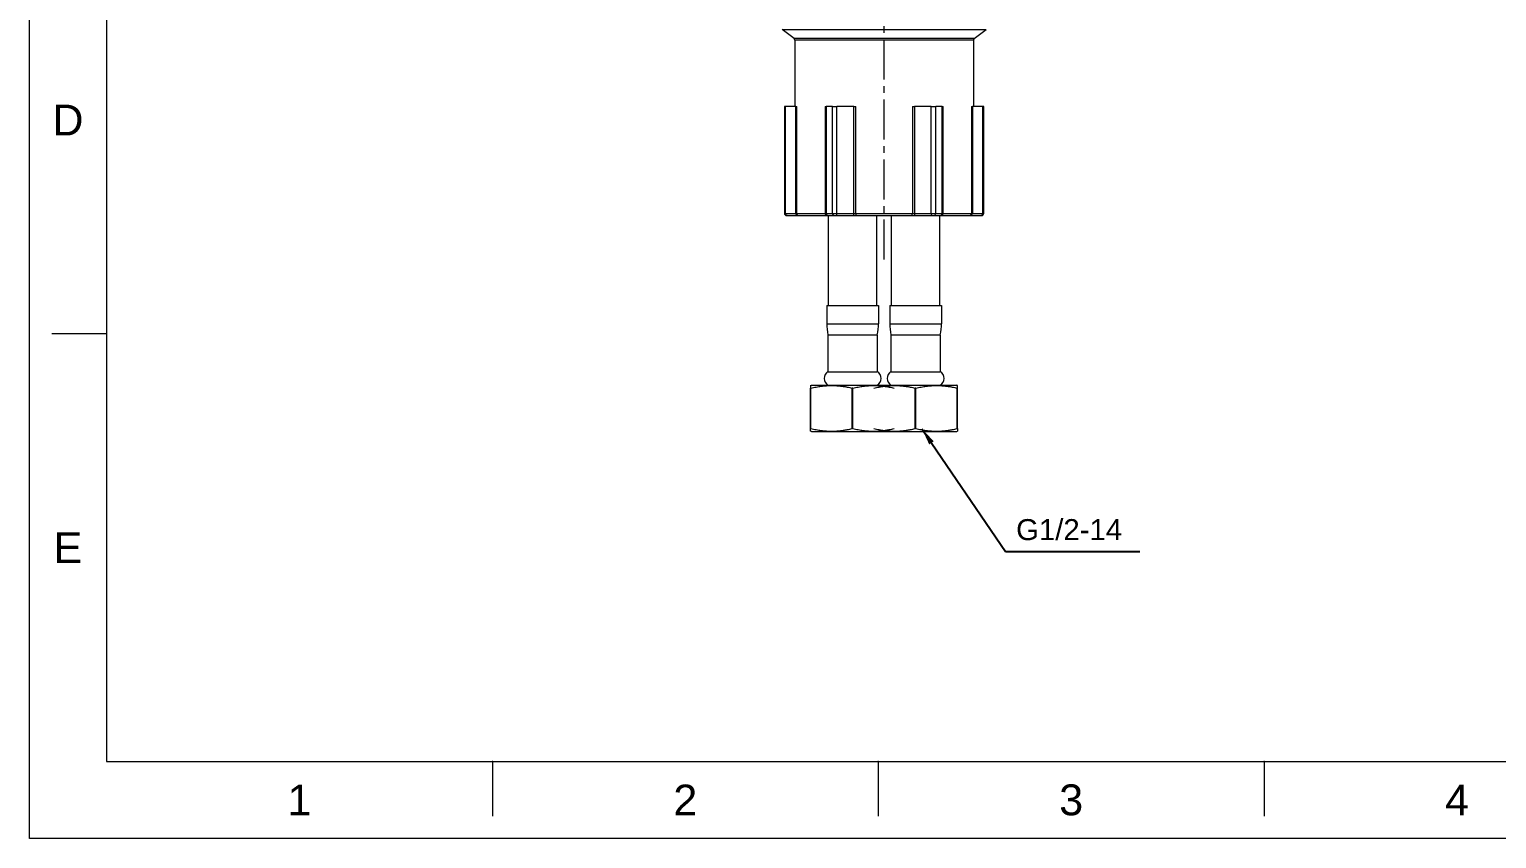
# Model space of a CAD drawing. Header units: millimetres. Extents: x 12315 to 13087, y 2477 to 3022.
# Drawn here: x 12314.7 to 12664.1, y 2476.6 to 2669.3 of the extents above; entities that cross this region are included whole.
import ezdxf

# ---------------------------------------------------------------- set-up
doc = ezdxf.new("R2010")
doc.units = ezdxf.units.MM
doc.linetypes.add('CENTER2', pattern=[28.575, 19.05, -3.175, 3.175, -3.175])
doc.linetypes.add('CENTERX2', pattern=[101.6, 63.5, -12.7, 12.7, -12.7])
for name, color, linetype, lineweight in [('CENTER', 1, 'CENTERX2', 15), ('DIM_', 5, 'Continuous', 9), ('FORM', 7, 'Continuous', 13)]:
    doc.layers.add(name, color=color, linetype=linetype, lineweight=lineweight)
doc.styles.get("Standard").update_dxf_attribs({"font": 'arial.ttf'})
doc.dimstyles.new('사본(2) STANDARD', dxfattribs={"dimscale": 0, "dimtxt": 4, "dimasz": 4, "dimexe": 1.25, "dimexo": 0.625, "dimgap": 1.5, "dimtad": 3, "dimtih": 1, "dimtoh": 1, "dimdec": 1, "dimzin": 9, "dimdsep": 46, "dimtxsty": 'Standard', "dimcen": 2.5, "dimclrd": 5, "dimclre": 5, "dimclrt": 5, "dimadec": 0, "dimazin": 0, "dimtfac": 1, "dimtdec": 1, "dimtmove": 0, "dimatfit": 3, "dimfxl": 1.25, "dimtfill": 1, "dimtolj": 1, "dimtzin": 0, "dimarcsym": 0})

msp = doc.modelspace()

# ---------------------------------------------------------------- linework, layer by layer
at = {"linetype": 'Continuous', "lineweight": 13}
for p, q in [((12493.94, 2669.29), (12542.55, 2669.29)), ((12539.69, 2667.09), (12496.8, 2667.09)), ((12539.49, 2666.69), (12496.99, 2666.69)), ((12494.72, 2625.44), (12494.72, 2650.94)), ((12497.23, 2625.44), (12497.23, 2650.94)), ((12497.42, 2625.44), (12497.42, 2650.94)), ((12504.17, 2650.94), (12504.17, 2625.44)), ((12504.43, 2650.94), (12504.43, 2625.44)), ((12505.95, 2625.44), (12505.95, 2650.94)), ((12507.02, 2625.44), (12507.02, 2650.94)), ((12511.04, 2625.44), (12511.04, 2650.94)), ((12511.49, 2625.44), (12511.49, 2650.94)), ((12524.99, 2650.94), (12524.99, 2625.44)), ((12525.45, 2650.94), (12525.45, 2625.44)), ((12529.47, 2625.44), (12529.47, 2650.94)), ((12530.54, 2625.44), (12530.54, 2650.94)), ((12532.05, 2625.44), (12532.05, 2650.94)), ((12532.32, 2625.44), (12532.32, 2650.94)), ((12539.07, 2650.94), (12539.07, 2625.44)), ((12539.26, 2650.94), (12539.26, 2625.44)), ((12541.76, 2625.44), (12541.76, 2650.94)), ((12494.51, 2625.44), (12494.72, 2625.44)), ((12494.72, 2625.44), (12497.23, 2625.44)), ((12497.23, 2625.44), (12497.42, 2625.44)), ((12497.42, 2625.44), (12504.17, 2625.44)), ((12504.17, 2625.44), (12504.43, 2625.44)), ((12504.43, 2625.44), (12505.95, 2625.44)), ((12505.95, 2625.44), (12507.02, 2625.44)), ((12507.02, 2625.44), (12511.04, 2625.44)), ((12511.04, 2625.44), (12511.49, 2625.44)), ((12511.49, 2625.44), (12524.99, 2625.44)), ((12524.99, 2625.44), (12525.45, 2625.44)), ((12525.45, 2625.44), (12529.47, 2625.44)), ((12529.47, 2625.44), (12530.54, 2625.44)), ((12530.54, 2625.44), (12532.05, 2625.44)), ((12532.05, 2625.44), (12532.32, 2625.44)), ((12532.32, 2625.44), (12539.07, 2625.44)), ((12539.07, 2625.44), (12539.26, 2625.44)), ((12539.26, 2625.44), (12541.76, 2625.44)), ((12541.97, 2625.44), (12541.76, 2625.44)), ((12504.59, 2599.19), (12516.89, 2599.19)), ((12519.59, 2599.19), (12531.89, 2599.19))]:
    msp.add_line(p, q, dxfattribs=at)
at = {"linetype": 'Continuous', "lineweight": 18}
for p, q in [((12496.8, 2667.09), (12493.94, 2669.29)), ((12496.99, 2666.69), (12496.99, 2650.94)), ((12539.49, 2666.69), (12539.49, 2650.94)), ((12539.69, 2667.09), (12542.55, 2669.29)), ((12494.51, 2650.94), (12494.51, 2625.44)), ((12494.72, 2650.94), (12494.51, 2650.94)), ((12497.23, 2650.94), (12494.72, 2650.94)), ((12497.23, 2650.94), (12497.42, 2650.94)), ((12504.17, 2650.94), (12504.43, 2650.94)), ((12505.95, 2650.94), (12504.43, 2650.94)), ((12505.95, 2650.94), (12507.02, 2650.94)), ((12511.04, 2650.94), (12507.02, 2650.94)), ((12511.04, 2650.94), (12511.49, 2650.94)), ((12524.99, 2650.94), (12525.45, 2650.94)), ((12529.47, 2650.94), (12525.45, 2650.94)), ((12529.47, 2650.94), (12530.54, 2650.94)), ((12532.05, 2650.94), (12530.54, 2650.94)), ((12532.05, 2650.94), (12532.32, 2650.94)), ((12539.07, 2650.94), (12539.26, 2650.94)), ((12541.76, 2650.94), (12539.26, 2650.94)), ((12541.97, 2650.94), (12541.76, 2650.94)), ((12541.97, 2625.44), (12541.97, 2650.94)), ((12495.12, 2624.94), (12495.01, 2624.94)), ((12495.12, 2624.94), (12497.62, 2624.94)), ((12497.62, 2624.94), (12497.91, 2624.94)), ((12497.91, 2624.94), (12504.5, 2624.94)), ((12504.5, 2624.94), (12504.9, 2624.94)), ((12504.9, 2624.94), (12506.41, 2624.94)), ((12504.99, 2615.79), (12504.99, 2624.94)), ((12506.41, 2624.94), (12506.95, 2624.94)), ((12506.95, 2624.94), (12510.97, 2624.94)), ((12510.97, 2624.94), (12511.65, 2624.94)), ((12511.65, 2624.94), (12524.83, 2624.94)), ((12516.49, 2615.79), (12516.49, 2624.94)), ((12519.99, 2615.79), (12519.99, 2624.94)), ((12524.83, 2624.94), (12525.52, 2624.94)), ((12525.52, 2624.94), (12529.54, 2624.94)), ((12529.54, 2624.94), (12530.07, 2624.94)), ((12530.07, 2624.94), (12531.59, 2624.94)), ((12531.49, 2615.79), (12531.49, 2624.94)), ((12531.59, 2624.94), (12531.99, 2624.94)), ((12531.99, 2624.94), (12538.58, 2624.94)), ((12538.58, 2624.94), (12538.87, 2624.94)), ((12538.87, 2624.94), (12541.37, 2624.94)), ((12541.47, 2624.94), (12541.37, 2624.94)), ((12504.99, 2603.55), (12504.99, 2615.79)), ((12516.49, 2603.55), (12516.49, 2615.79)), ((12519.99, 2603.55), (12519.99, 2615.79)), ((12531.49, 2603.55), (12531.49, 2615.79)), ((12504.59, 2603.55), (12516.89, 2603.55)), ((12504.59, 2603.55), (12504.59, 2599.19)), ((12516.89, 2603.55), (12516.89, 2599.19)), ((12519.59, 2603.55), (12519.59, 2599.19)), ((12519.59, 2603.55), (12531.89, 2603.55)), ((12531.89, 2603.55), (12531.89, 2599.19)), ((12504.87, 2596.55), (12516.61, 2596.55)), ((12504.87, 2596.55), (12504.87, 2587.78)), ((12516.61, 2596.55), (12516.61, 2587.78)), ((12519.87, 2596.55), (12519.87, 2587.78)), ((12519.87, 2596.55), (12531.61, 2596.55)), ((12531.61, 2596.55), (12531.61, 2587.78)), ((12504.87, 2587.78), (12516.61, 2587.78)), ((12519.87, 2587.78), (12531.61, 2587.78)), ((12500.74, 2584.49), (12500.91, 2584.55)), ((12500.82, 2583.87), (12500.74, 2583.87)), ((12500.74, 2574.24), (12500.74, 2583.87)), ((12500.82, 2574.24), (12500.82, 2583.87)), ((12500.91, 2584.55), (12518.24, 2584.55)), ((12510.66, 2574.24), (12510.66, 2583.87)), ((12510.82, 2583.87), (12510.66, 2583.87)), ((12510.82, 2574.24), (12510.82, 2583.87)), ((12518.24, 2584.55), (12535.57, 2584.55)), ((12525.66, 2574.24), (12525.66, 2583.87)), ((12525.82, 2583.87), (12525.66, 2583.87)), ((12525.82, 2574.24), (12525.82, 2583.87)), ((12535.74, 2584.49), (12535.57, 2584.55)), ((12535.66, 2574.24), (12535.66, 2583.87)), ((12535.74, 2583.87), (12535.66, 2583.87)), ((12535.74, 2574.24), (12535.74, 2583.87)), ((12500.82, 2574.24), (12500.74, 2574.24)), ((12500.91, 2573.55), (12500.74, 2573.62)), ((12500.91, 2573.55), (12518.24, 2573.55)), ((12510.82, 2574.24), (12510.66, 2574.24)), ((12518.24, 2573.55), (12535.57, 2573.55)), ((12525.82, 2574.24), (12525.66, 2574.24)), ((12535.57, 2573.55), (12535.74, 2573.62)), ((12535.74, 2574.24), (12535.66, 2574.24))]:
    msp.add_line(p, q, dxfattribs=at)
for centre, radius, start, end in [((12496.49, 2666.69), 0.5, 0, 52.4314), ((12539.99, 2666.69), 0.5, 127.5686, 180), ((12495.01, 2625.44), 0.5, 180, 270), ((12541.47, 2625.44), 0.5, 270, 0), ((12517.18, 2599.19), 12.59, 180, 192.1084), ((12504.31, 2599.19), 12.59, 347.8916, 0), ((12532.18, 2599.19), 12.59, 180, 192.1084), ((12519.31, 2599.19), 12.59, 347.8916, 0), ((12505.88, 2586.17), 1.9, 121.9344, 238.0656), ((12515.61, 2586.17), 1.9, 301.9344, 58.0656), ((12520.88, 2586.17), 1.9, 121.9344, 238.0656), ((12530.61, 2586.17), 1.9, 301.9344, 58.0656)]:
    msp.add_arc(centre, radius, start, end, dxfattribs=at)
at = {"linetype": 'Continuous', "lineweight": 13}
for centre, ratio, start_param, end_param in [((12495.12, 2625.44), 0.787559, 1.570796, 3.141593), ((12497.62, 2625.44), 0.787559, 1.570796, 3.141593), ((12497.91, 2625.44), 0.979996, 1.570796, 3.141593), ((12504.5, 2625.44), 0.66235, 1.570796, 3.141593), ((12504.9, 2625.44), 0.927458, 1.570796, 3.141593), ((12506.41, 2625.44), 0.927458, 1.570796, 3.141593), ((12506.95, 2625.44), 0.139899, 3.141593, 4.712389), ((12510.97, 2625.44), 0.139899, 3.141593, 4.712389), ((12511.65, 2625.44), 0.317646, 1.570796, 3.141593), ((12524.83, 2625.44), 0.317646, 3.141593, 4.712389), ((12525.52, 2625.44), 0.139899, 1.570796, 3.141593), ((12529.54, 2625.44), 0.139899, 1.570796, 3.141593), ((12530.07, 2625.44), 0.927458, 3.141593, 4.712389), ((12531.59, 2625.44), 0.927458, 3.141593, 4.712389), ((12531.99, 2625.44), 0.66235, 3.141593, 4.712389), ((12538.58, 2625.44), 0.979996, 3.141593, 4.712389), ((12538.87, 2625.44), 0.787559, 3.141593, 4.712389), ((12541.37, 2625.44), 0.787559, 3.141593, 4.712389)]:
    msp.add_ellipse(centre, major_axis=(0, 0.5), ratio=ratio, start_param=start_param, end_param=end_param, dxfattribs=at)
at = {"linetype": 'Continuous', "lineweight": 18}
for points, knots in [([(12500.74, 2584.49), (12500.74, 2584.49), (12500.74, 2584.47), (12500.74, 2584.42), (12500.74, 2584.37), (12500.74, 2584.21), (12500.74, 2584.06), (12500.74, 2583.87)], [0, 0, 0, 0, 0.25, 0.25, 0.5, 0.5, 1, 1, 1, 1]), ([(12500.82, 2583.87), (12501.23, 2583.96), (12501.64, 2584.05), (12502.46, 2584.2), (12502.86, 2584.27), (12503.68, 2584.37), (12504.09, 2584.42), (12504.91, 2584.47), (12505.32, 2584.48), (12506.14, 2584.49), (12506.55, 2584.47), (12507.37, 2584.42), (12507.78, 2584.38), (12508.4, 2584.3), (12508.61, 2584.27), (12508.92, 2584.22), (12509.02, 2584.2), (12509.23, 2584.17), (12509.74, 2584.07), (12510.25, 2583.96), (12510.66, 2583.87)], [0, 0, 0, 0, 0.125, 0.125, 0.25, 0.25, 0.375, 0.375, 0.5, 0.5, 0.625, 0.625, 0.75, 0.75, 0.8125, 0.8125, 0.84375, 0.84375, 0.875, 1, 1, 1, 1]), ([(12510.82, 2583.87), (12511.23, 2583.96), (12511.64, 2584.05), (12512.46, 2584.2), (12512.86, 2584.27), (12513.68, 2584.37), (12514.09, 2584.42), (12514.91, 2584.47), (12515.32, 2584.48), (12516.14, 2584.49), (12516.55, 2584.47), (12517.37, 2584.42), (12517.78, 2584.38), (12518.4, 2584.3), (12518.61, 2584.27), (12518.92, 2584.22), (12519.02, 2584.2), (12519.23, 2584.17), (12519.74, 2584.07), (12520.25, 2583.96), (12520.66, 2583.87)], [0, 0, 0, 0, 0.125, 0.125, 0.25, 0.25, 0.375, 0.375, 0.5, 0.5, 0.625, 0.625, 0.75, 0.75, 0.8125, 0.8125, 0.84375, 0.84375, 0.875, 1, 1, 1, 1]), ([(12515.82, 2583.87), (12516.23, 2583.96), (12516.64, 2584.05), (12517.46, 2584.2), (12517.86, 2584.27), (12518.68, 2584.37), (12519.09, 2584.42), (12519.91, 2584.47), (12520.32, 2584.48), (12521.14, 2584.49), (12521.55, 2584.47), (12522.37, 2584.42), (12522.78, 2584.38), (12523.4, 2584.3), (12523.61, 2584.27), (12523.92, 2584.22), (12524.02, 2584.2), (12524.23, 2584.17), (12524.74, 2584.07), (12525.25, 2583.96), (12525.66, 2583.87)], [0, 0, 0, 0, 0.125, 0.125, 0.25, 0.25, 0.375, 0.375, 0.5, 0.5, 0.625, 0.625, 0.75, 0.75, 0.8125, 0.8125, 0.84375, 0.84375, 0.875, 1, 1, 1, 1]), ([(12525.82, 2583.87), (12526.23, 2583.96), (12526.64, 2584.05), (12527.46, 2584.2), (12527.86, 2584.27), (12528.68, 2584.37), (12529.09, 2584.42), (12529.91, 2584.47), (12530.32, 2584.48), (12531.14, 2584.49), (12531.55, 2584.47), (12532.37, 2584.42), (12532.78, 2584.38), (12533.4, 2584.3), (12533.61, 2584.27), (12533.92, 2584.22), (12534.02, 2584.2), (12534.23, 2584.17), (12534.74, 2584.07), (12535.25, 2583.96), (12535.66, 2583.87)], [0, 0, 0, 0, 0.125, 0.125, 0.25, 0.25, 0.375, 0.375, 0.5, 0.5, 0.625, 0.625, 0.75, 0.75, 0.8125, 0.8125, 0.84375, 0.84375, 0.875, 1, 1, 1, 1]), ([(12535.74, 2583.87), (12535.74, 2584.06), (12535.74, 2584.21), (12535.74, 2584.37), (12535.74, 2584.42), (12535.74, 2584.47), (12535.74, 2584.49), (12535.74, 2584.49)], [0, 0, 0, 0, 0.5, 0.5, 0.75, 0.75, 1, 1, 1, 1]), ([(12500.74, 2573.62), (12500.74, 2573.62), (12500.74, 2573.64), (12500.74, 2573.69), (12500.74, 2573.74), (12500.74, 2573.9), (12500.74, 2574.05), (12500.74, 2574.24)], [0, 0, 0, 0, 0.25, 0.25, 0.5, 0.5, 1, 1, 1, 1]), ([(12500.82, 2574.24), (12501.23, 2574.15), (12501.64, 2574.06), (12502.46, 2573.91), (12502.86, 2573.84), (12503.68, 2573.74), (12504.09, 2573.69), (12504.91, 2573.64), (12505.32, 2573.62), (12506.14, 2573.62), (12506.55, 2573.64), (12507.37, 2573.69), (12507.78, 2573.73), (12508.4, 2573.81), (12508.61, 2573.84), (12508.92, 2573.89), (12509.02, 2573.91), (12509.23, 2573.94), (12509.74, 2574.04), (12510.25, 2574.15), (12510.66, 2574.24)], [0, 0, 0, 0, 0.125, 0.125, 0.25, 0.25, 0.375, 0.375, 0.5, 0.5, 0.625, 0.625, 0.75, 0.75, 0.8125, 0.8125, 0.84375, 0.84375, 0.875, 1, 1, 1, 1]), ([(12510.82, 2574.24), (12511.23, 2574.15), (12511.64, 2574.06), (12512.46, 2573.91), (12512.86, 2573.84), (12513.68, 2573.74), (12514.09, 2573.69), (12514.91, 2573.64), (12515.32, 2573.62), (12516.14, 2573.62), (12516.55, 2573.64), (12517.37, 2573.69), (12517.78, 2573.73), (12518.4, 2573.81), (12518.61, 2573.84), (12518.92, 2573.89), (12519.02, 2573.91), (12519.23, 2573.94), (12519.74, 2574.04), (12520.25, 2574.15), (12520.66, 2574.24)], [0, 0, 0, 0, 0.125, 0.125, 0.25, 0.25, 0.375, 0.375, 0.5, 0.5, 0.625, 0.625, 0.75, 0.75, 0.8125, 0.8125, 0.84375, 0.84375, 0.875, 1, 1, 1, 1]), ([(12515.82, 2574.24), (12516.23, 2574.15), (12516.64, 2574.06), (12517.46, 2573.91), (12517.86, 2573.84), (12518.68, 2573.74), (12519.09, 2573.69), (12519.91, 2573.64), (12520.32, 2573.62), (12521.14, 2573.62), (12521.55, 2573.64), (12522.37, 2573.69), (12522.78, 2573.73), (12523.4, 2573.81), (12523.61, 2573.84), (12523.92, 2573.89), (12524.02, 2573.91), (12524.23, 2573.94), (12524.74, 2574.04), (12525.25, 2574.15), (12525.66, 2574.24)], [0, 0, 0, 0, 0.125, 0.125, 0.25, 0.25, 0.375, 0.375, 0.5, 0.5, 0.625, 0.625, 0.75, 0.75, 0.8125, 0.8125, 0.84375, 0.84375, 0.875, 1, 1, 1, 1]), ([(12525.82, 2574.24), (12526.23, 2574.15), (12526.64, 2574.06), (12527.46, 2573.91), (12527.86, 2573.84), (12528.68, 2573.74), (12529.09, 2573.69), (12529.91, 2573.64), (12530.32, 2573.62), (12531.14, 2573.62), (12531.55, 2573.64), (12532.37, 2573.69), (12532.78, 2573.73), (12533.4, 2573.81), (12533.61, 2573.84), (12533.92, 2573.89), (12534.02, 2573.91), (12534.23, 2573.94), (12534.74, 2574.04), (12535.25, 2574.15), (12535.66, 2574.24)], [0, 0, 0, 0, 0.125, 0.125, 0.25, 0.25, 0.375, 0.375, 0.5, 0.5, 0.625, 0.625, 0.75, 0.75, 0.8125, 0.8125, 0.84375, 0.84375, 0.875, 1, 1, 1, 1]), ([(12535.74, 2574.24), (12535.74, 2574.05), (12535.74, 2573.9), (12535.74, 2573.74), (12535.74, 2573.69), (12535.74, 2573.64), (12535.74, 2573.62), (12535.74, 2573.62)], [0, 0, 0, 0, 0.5, 0.5, 0.75, 0.75, 1, 1, 1, 1])]:
    msp.add_open_spline(points, degree=3, knots=knots, dxfattribs=at)
at = {"layer": 'CENTER', "color": 1, "linetype": 'CENTER2', "ltscale": 0.5}
msp.add_line((12518.24, 2614.5), (12518.24, 2857.01), dxfattribs=at)
at = {"layer": 'FORM'}
for p, q in [((12333.06, 3004.04), (12333.06, 2494.97)), ((12333.06, 2596.78), (12320.07, 2596.78)), ((12333.06, 2494.97), (13068.19, 2494.97)), ((12424.95, 2494.97), (12424.95, 2481.97)), ((12516.85, 2494.97), (12516.85, 2481.97)), ((12608.74, 2494.97), (12608.74, 2481.97))]:
    msp.add_line(p, q, dxfattribs=at)
msp.add_lwpolyline([(12314.69, 3022.42), (13086.57, 3022.42), (13086.57, 2476.59), (12314.69, 2476.59)], close=True, dxfattribs=at)
for p in [(12424.95, 2494.97), (12516.85, 2494.97), (12608.74, 2494.97)]:
    msp.add_point(p, dxfattribs=at)

# ---------------------------------------------------------------- texts
at = {"layer": 'DIM_', "color": 4, "insert": (12549.68, 2552.67), "char_height": 5, "attachment_point": 1}
msp.add_mtext_dynamic_manual_height_columns('G1/2-14', width=28.1224, gutter_width=12.5, heights=[0], dxfattribs=at)
at = {"layer": 'FORM', "char_height": 7.35, "attachment_point": 5}
for s, width, insert in [('D', 12.996, (12323.87, 2647.69)), ('E', 12.996, (12323.87, 2545.87)), ('1', 64.98, (12379.01, 2485.78)), ('2', 64.98, (12470.9, 2485.78)), ('3', 64.98, (12562.79, 2485.78)), ('4', 64.98, (12654.68, 2485.78))]:
    msp.add_mtext_dynamic_manual_height_columns(s, width=width, gutter_width=16.25, heights=[0], dxfattribs=dict(at, insert=insert))

# ---------------------------------------------------------------- leaders
at = {"layer": 'DIM_'}
msp.add_leader([(12527.26, 2574.14), (12547.18, 2544.98), (12579.16, 2544.98)], dimstyle='사본(2) STANDARD', override={"dimscale": 1, "dimgap": 2}, dxfattribs=at)

doc.saveas('drawing.dxf')
